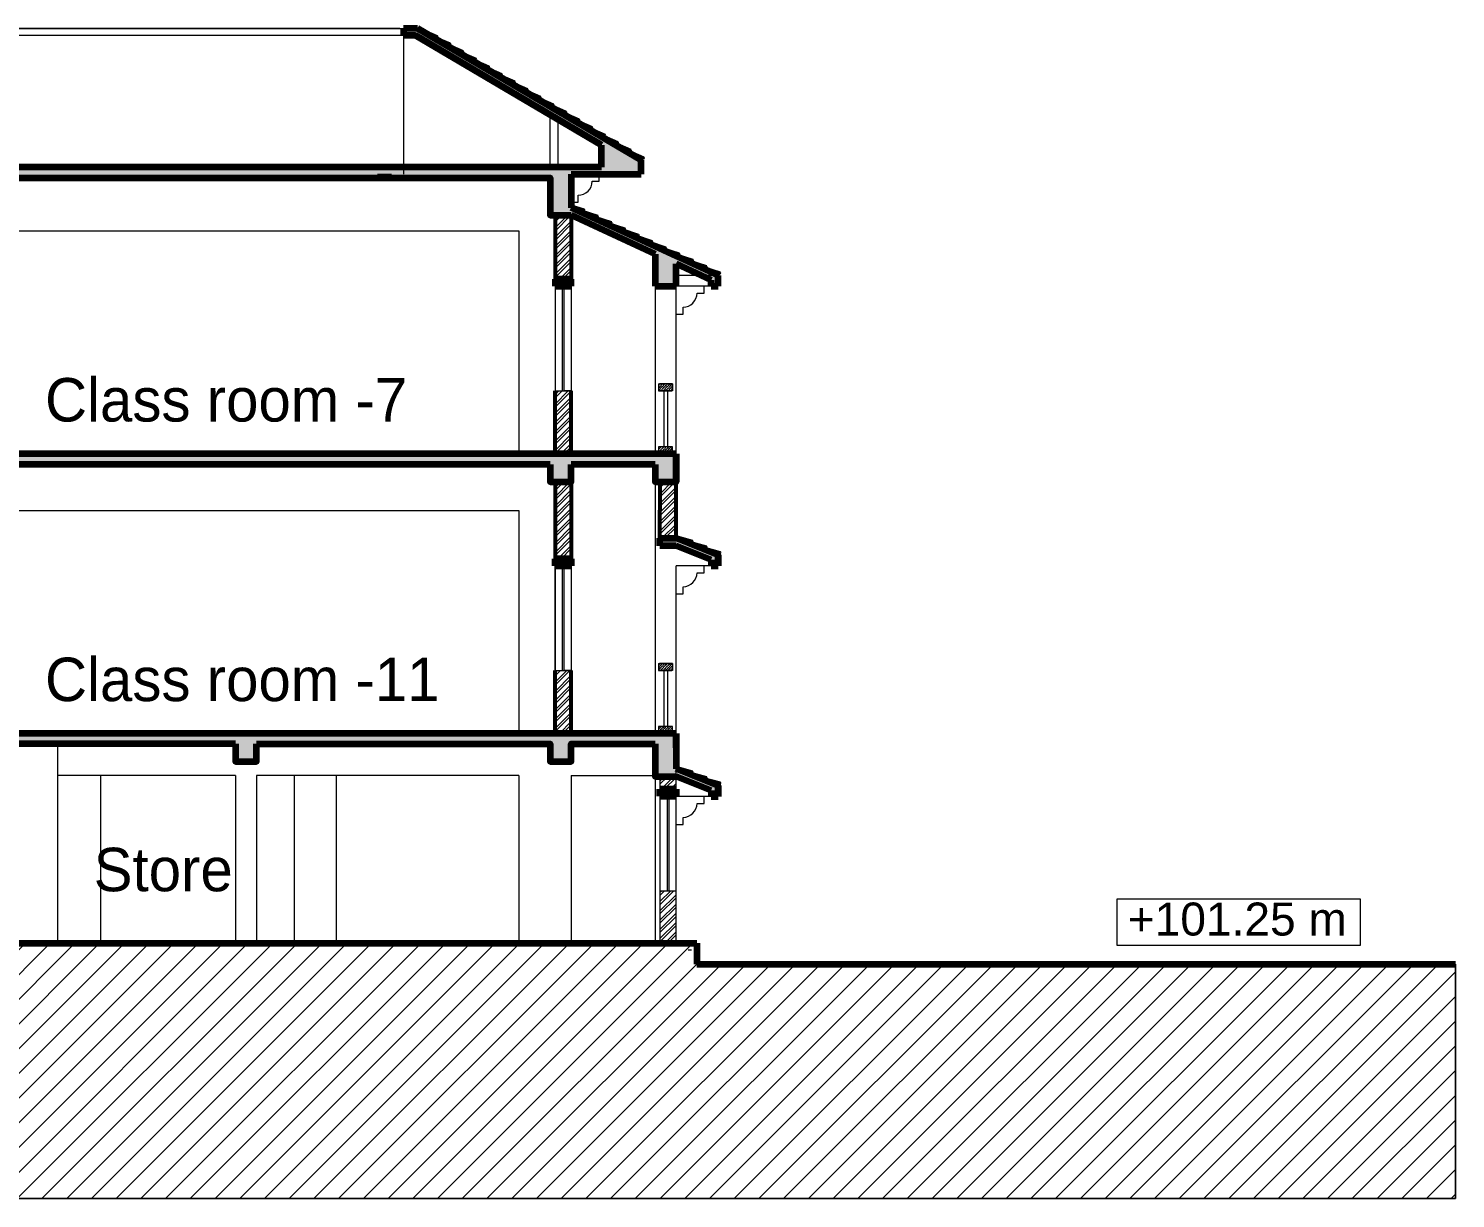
# Model space of a CAD drawing. Header units: millimetres. Extents: x -73373 to 66860, y 1067 to 86496.
# Drawn here: x 46454 to 66860, y 67767 to 84506 of the extents above; entities that cross this region are included whole.
import ezdxf

# ---------------------------------------------------------------- set-up
doc = ezdxf.new("R2010")
doc.units = ezdxf.units.MM
doc.header["$LTSCALE"] = 500
doc.layers.get('0').update_dxf_attribs({"lineweight": 18})
for name, color, linetype, lineweight, true_color in [('FURNIT', 7, 'Continuous', 13, 0x848484), ('hatch', 7, 'Continuous', 5, 0x992600), ('wall', 7, 'Continuous', 13, 0x848484)]:
    doc.layers.add(name, color=color, linetype=linetype, lineweight=lineweight, true_color=true_color)
doc.styles.add('textstyle219', font='')
doc.styles.add('textstyle220', font='')
doc.styles.add('textstyle227', font='')
doc.styles.add('textstyle228', font='')
doc.styles.get('textstyle219').set_extended_font_data('SuperFrench')
doc.styles.get('textstyle220').set_extended_font_data('SuperFrench')
doc.styles.get('textstyle227').set_extended_font_data('SuperFrench')
doc.styles.get('textstyle228').set_extended_font_data('SuperFrench')
pattern_1 = [(45, (-2001221.11, 497917.55), (-66.2912607, 66.2912607), []), (45, (-2001176.92, 497917.55), (-66.2912607, 66.2912607), [])]

msp = doc.modelspace()

# ---------------------------------------------------------------- hatches: boundary and pattern name
at = {"linetype": 'Continuous', "lineweight": 20, "true_color": 0xcc0066}
h = msp.add_hatch(dxfattribs=at)
h.set_pattern_fill('ANSI31', color=232, scale=10, style=0, pattern_type=0)
h.set_pattern_definition([(45, (-2064117.3512, 423275.3485), (-0.8838834765, 0.8838834765), [])])
h.paths.add_polyline_path([(38615, 80820), (38715, 80820), (38715, 80906), (39215, 81155), (39215, 80820), (39515, 80820), (39515, 81303), (41755, 82411), (41755, 82020), (42055, 82020), (42055, 82370), (53914, 82370), (53914, 81835), (54214, 81835), (55414, 81278), (55414, 80821), (55714, 80821), (55714, 81139), (56214, 80907), (56214, 80820), (56314, 80820), (56314, 80970), (54214, 81942), (54214, 82420), (55214, 82420), (55214, 82620), (52014, 84506), (51814, 84506), (51814, 84406), (51987, 84406), (54648, 82838), (54648, 82520), (42055, 82520), (42055, 82559), (43773, 83409), (43773, 83320), (44003, 83320), (44003, 83520), (43773, 83520), (38615, 80970)], flags=0)
for points in [[(54214, 80920), (53985, 80920), (53985, 80820), (54214, 80820)], [(39255, 78420), (55714, 78420), (55714, 78020), (55414, 78020), (55414, 78270), (54215, 78270), (54214, 78020), (53914, 78020), (53914, 78270), (42055, 78270), (42055, 78020), (41755, 78022), (41754, 78270), (39556, 78270), (39556, 78020), (39255, 78022)], [(55714, 77213), (55484, 77213), (55484, 77105), (55714, 77105), (56214, 76903), (56214, 76820), (56314, 76820), (56314, 76970), (55900, 77138), (55899, 77138), (55899, 77139)], [(54215, 76920), (53985, 76920), (53985, 76820), (54215, 76820)], [(39255, 74420), (55714, 74421), (55714, 73915), (56314, 73670), (56314, 73520), (56214, 73520), (56214, 73603), (55714, 73806), (55414, 73806), (55414, 74270), (54215, 74268), (54215, 74022), (53914, 74022), (53914, 74270), (49714, 74265), (49714, 74020), (49414, 74020), (49414, 74270), (42055, 74270), (42055, 74020), (41754, 74020), (41754, 74270), (39254, 74270)], [(55715, 73621), (55485, 73621), (55485, 73521), (55715, 73521)]]:
    msp.add_hatch(color=232, dxfattribs=at).paths.add_polyline_path(points, flags=0)
at = {"linetype": 'Continuous', "lineweight": 20, "true_color": 0xcc3300}
h = msp.add_hatch(dxfattribs=at)
h.set_pattern_fill('ANSI36', color=22, scale=200, style=0, pattern_type=0)
h.set_pattern_definition([(45, (-2189919.162, 703491.675), (13.25825215, 48.6135912), [62.5, -12.5, 0, -12.5])])
h.paths.add_polyline_path([(55465, 79421), (55665, 79421), (55665, 79321), (55465, 79321)], flags=0)
h.paths.add_polyline_path([(55465, 78521), (55665, 78521), (55665, 78421), (55465, 78421)], flags=0)
h = msp.add_hatch(dxfattribs=at)
h.set_pattern_fill('ANSI31', color=22, scale=2000, style=0, pattern_type=0)
h.set_pattern_definition([(45, (-2213231.94, 703491.2), (-176.776695, 176.776695), [])])
h.paths.add_polyline_path([(-1756, 77520), (3718, 77520), (3718, 78420), (21474, 78420), (21474, 77520), (30955, 75820), (30955, 75920), (31454, 75920), (31454, 75770), (31854, 75770), (31854, 75620), (32254, 75620), (32254, 75470), (32654, 75470), (32654, 75320), (33054, 75320), (33054, 75170), (34254, 75170), (34254, 75020), (34654, 75020), (34654, 74870), (35054, 74870), (35054, 74720), (35454, 74720), (35454, 74570), (35854, 74570), (35854, 74420), (36254, 74420), (36254, 74270), (39254, 74270), (39254, 71420), (56009, 71420), (56009, 71120), (66860, 71120), (66860, 67767), (35871, 67767), (35871, 71974), (21650, 71974), (21650, 73395), (-1756, 73395)], flags=0)
h = msp.add_hatch(dxfattribs=at)
h.set_pattern_fill('ANSI36', color=22, scale=200, style=0, pattern_type=0)
h.set_pattern_definition([(45, (-2189919.162, 699492.138), (13.25825215, 48.6135912), [62.5, -12.5, 0, -12.5])])
h.paths.add_polyline_path([(55465, 75421), (55665, 75421), (55665, 75321), (55465, 75321)], flags=0)
h.paths.add_polyline_path([(55465, 74521), (55665, 74521), (55665, 74421), (55465, 74421)], flags=0)
at = {"layer": 'hatch', "linetype": 'Continuous', "true_color": 0xcc6600}
h = msp.add_hatch(dxfattribs=at)
h.set_pattern_fill('ANSI32', color=32, scale=250, style=0, pattern_type=0)
h.set_pattern_definition(pattern_1)
h.paths.add_polyline_path([(53984, 81835), (54214, 81835), (54214, 80920), (53984, 80920)], flags=0)
h.paths.add_polyline_path([(53984, 79320), (54214, 79320), (54214, 78420), (53984, 78420)], flags=0)
h = msp.add_hatch(dxfattribs=at)
h.set_pattern_fill('ANSI32', color=32, scale=250, style=0, pattern_type=0)
h.set_pattern_definition(pattern_1)
h.paths.add_polyline_path([(54214, 78020), (53984, 78020), (53984, 76920), (54214, 76920)], flags=0)
h.paths.add_polyline_path([(54214, 75321), (54115, 75321), (53984, 75321), (53984, 74421), (54214, 74421)], flags=0)
h = msp.add_hatch(dxfattribs=at)
h.set_pattern_fill('ANSI32', color=32, scale=250, style=0, pattern_type=0)
h.set_pattern_definition(pattern_1)
h.paths.add_polyline_path([(55485, 78020), (55714, 78020), (55714, 77213), (55485, 77213)], flags=0)
h = msp.add_hatch(dxfattribs=at)
h.set_pattern_fill('ANSI32', color=32, scale=250, style=0, pattern_type=0)
h.set_pattern_definition(pattern_1)
h.paths.add_polyline_path([(55714, 73800), (55484, 73800), (55484, 73621), (55714, 73621), (55714, 73620)], flags=0)
h.paths.add_polyline_path([(55714, 72170), (55614, 72170), (55484, 72170), (55484, 71420), (55714, 71420)], flags=0)

# ---------------------------------------------------------------- linework, layer by layer
at = {"color": 230, "linetype": 'Continuous', "lineweight": 90, "true_color": 0xff007f}
for p, q in [((52014, 84506), (51814, 84506)), ((52014, 84506), (51814, 84506)), ((51814, 84506), (51814, 84406)), ((54648, 82520), (54648, 82838, 98274)), ((49755, 82520), (42055, 82520)), ((54648, 82520), (49755, 82520, 227475)), ((55214, 82420), (55214, 82620)), ((54214, 82420), (54214, 81942)), ((54214, 82420), (55214, 82420)), ((55414, 81278), (54214, 81835, 151650)), ((55414, 81278), (55414, 80821)), ((56214, 80907), (55714, 81139)), ((55714, 80820), (55714, 81139)), ((54214, 80920), (53985, 80920)), ((53985, 80920), (53985, 80820)), ((53985, 80820), (54214, 80820)), ((54214, 80820), (54214, 80920)), ((55414, 80821), (55714, 80820)), ((56214, 80820), (56214, 80907)), ((56214, 80820), (56314, 80820)), ((56314, 80820), (56314, 80970)), ((55714, 78420), (39255, 78420)), ((55714, 78420), (55714, 78420)), ((55714, 78420), (55714, 78420)), ((55714, 78420), (55714, 78420)), ((55714, 78420), (55714, 78020)), ((53914, 78270), (42055, 78270)), ((55414, 78270), (54214, 78270)), ((55484, 77105), (55484, 77213)), ((55484, 77213), (55714, 77213)), ((55714, 77105), (55484, 77105)), ((56314, 76820), (56314, 76970)), ((56314, 76970), (56314, 76820)), ((53984, 76820), (53984, 76920)), ((53984, 76920), (54215, 76920)), ((54215, 76820), (53984, 76820)), ((54214, 76920), (53985, 76920)), ((53985, 76820), (54214, 76820)), ((54215, 76920), (54215, 76820)), ((56214, 76903), (56214, 76820)), ((56214, 76820), (56314, 76820)), ((55714, 74420), (39255, 74420)), ((49714, 74420), (49714, 74420)), ((55714, 74420), (55714, 74421)), ((55714, 74420), (55714, 74421)), ((55714, 74213), (55714, 74420)), ((55714, 74420), (55714, 74213)), ((55714, 74420), (55714, 74420)), ((49414, 74270), (42055, 74270)), ((49414, 74270), (49414, 74270)), ((49714, 74020), (49714, 74270)), ((49714, 74020), (49714, 74270)), ((53914, 74270), (53914, 74270)), ((54215, 74020), (54215, 74270)), ((54215, 74020), (54215, 74270)), ((55414, 74270), (55414, 74270)), ((55714, 74213), (55714, 73914)), ((56314, 73520), (56314, 73670)), ((56314, 73670), (56314, 73520)), ((55484, 73521), (55484, 73621)), ((55484, 73621), (55715, 73621)), ((55715, 73521), (55484, 73521)), ((55714, 73621), (55485, 73621)), ((55485, 73521), (55714, 73521)), ((55715, 73621), (55715, 73521)), ((56214, 73603), (56214, 73520)), ((56214, 73520), (56314, 73520))]:
    msp.add_line(p, q, dxfattribs=at)
at = {"color": 1, "linetype": 'Continuous', "true_color": 0xff0000}
for p, q in [((51446, 82420), (51646, 82420)), ((54215, 82019), (54214, 82019)), ((55465, 79420), (55652, 79420)), ((55465, 79420), (55465, 79320)), ((55665, 79420), (55477, 79420)), ((55665, 79420), (55665, 79320)), ((55465, 79320), (55652, 79320)), ((55665, 79320), (55477, 79320)), ((55540, 79320), (55540, 78520)), ((55590, 79320), (55540, 79320)), ((55590, 79320), (55590, 78520)), ((55665, 78520), (55465, 78520)), ((55465, 78520), (55465, 78423)), ((55714, 78420), (55514, 78420)), ((55665, 78420), (55665, 78520)), ((55714, 78420), (55714, 78420)), ((54214, 78270), (54215, 78020)), ((55465, 75421), (55652, 75421)), ((55465, 75421), (55465, 75321)), ((55465, 75321), (55652, 75321)), ((55665, 75421), (55477, 75421)), ((55665, 75321), (55477, 75321)), ((55540, 75321), (55540, 74521)), ((55590, 75321), (55540, 75321)), ((55590, 75321), (55590, 74521)), ((55665, 75421), (55665, 75321)), ((55665, 74521), (55465, 74521)), ((55465, 74521), (55465, 74424)), ((55665, 74421), (55665, 74521)), ((49714, 74420), (49714, 74420)), ((49714, 74420), (49714, 74420)), ((55714, 74421), (55514, 74421)), ((55714, 74421), (55714, 74420)), ((49714, 74270), (49714, 74020)), ((49714, 74270), (49714, 74020)), ((54214, 74270), (54214, 74020)), ((55999, 71420), (55824, 71420)), ((55937, 71320), (55887, 71320))]:
    msp.add_line(p, q, dxfattribs=at)
at = {"color": 26, "linetype": 'Continuous', "lineweight": 53, "true_color": 0x7f1f00}
for p, q in [((53984, 81835), (53985, 80920)), ((54214, 81835), (54214, 80920)), ((53984, 78420), (53984, 79320)), ((54214, 78420), (54214, 79320)), ((53984, 78020), (53985, 76920, -151708)), ((54215, 78020), (54214, 76920, -151708)), ((55484, 77213), (55485, 78022)), ((55714, 77213), (55714, 78022)), ((53984, 74420), (53984, 75321)), ((54214, 74420), (54214, 75321))]:
    msp.add_line(p, q, dxfattribs=at)
at = {"linetype": 'Continuous'}
for p, q in [((54090, 79320), (54090, 80820)), ((54115, 79320), (54115, 80820)), ((53985, 79320), (54214, 79320)), ((54214, 79320), (54115, 79320)), ((54090, 75321), (54090, 76820)), ((54115, 75321), (54115, 76820)), ((53985, 75321), (54214, 75321)), ((54214, 75321), (54115, 75321)), ((55590, 72171), (55590, 73521)), ((55615, 72171), (55615, 73521)), ((55485, 72171), (55714, 72171))]:
    msp.add_line(p, q, dxfattribs=at)
at = {"color": 26, "linetype": 'Continuous', "true_color": 0x7f1f00}
msp.add_line((56314, 80970), (55714, 80970), dxfattribs=at)
at = {"color": 230, "linetype": 'Continuous', "lineweight": 90, "true_color": 0xff007f}
for points, elevation in [([(55214, 82620), (52014, 84506), (52014, 84506)], 151650), ([(54648, 82838), (51987, 84406), (51814, 84406)], 151650), ([(41755, 82411), (41755, 82020), (42055, 82020), (42055, 82370), (53914, 82370), (53914, 81835), (54214, 81835)], 151650), ([(56314, 80970), (54214, 81942)], -283), ([(56314, 76970), (56314, 76970), (55714, 77213)], -283), ([(56214, 76903), (55714, 77105)], -283), ([(56314, 73670), (56314, 73670), (55714, 73914)], 30683), ([(56214, 73603), (55714, 73806)], 30683)]:
    msp.add_lwpolyline(points, dxfattribs=dict(at, elevation=elevation))
at = {"color": 1, "linetype": 'Continuous', "true_color": 0xff0000, "elevation": -151708}
for points in [[(54214, 78420), (53914, 78420), (53914, 78420)], [(54214, 78420), (54214, 78420)], [(55470, 78418), (55470, 78418)], [(54214, 74420), (53914, 74420), (53914, 74420)], [(54214, 74420), (54214, 74420)], [(55470, 74418), (55470, 74419)]]:
    msp.add_lwpolyline(points, dxfattribs=at)
at = {"color": 230, "linetype": 'Continuous', "lineweight": 90, "true_color": 0xff007f}
for points in [[(55414, 78270), (55414, 78020), (55714, 78020), (55714, 78420)], [(55714, 78420), (55714, 78420)], [(53914, 78270), (53914, 78020), (54215, 78020), (54215, 78270)], [(49714, 74420), (49414, 74420), (49414, 74420)], [(49714, 74420), (49414, 74420), (49414, 74420)], [(49714, 74420), (49714, 74420)], [(49714, 74420), (49714, 74420)], [(55714, 74420), (55714, 74421)], [(49414, 74270), (49414, 74020), (49714, 74020), (49714, 74270)], [(49414, 74270), (49414, 74020), (49714, 74020), (49714, 74270)], [(49714, 74270), (53914, 74270), (53914, 74020), (54214, 74020), (54214, 74270), (55414, 74270)], [(53914, 74270), (53914, 74020), (54215, 74020), (54215, 74270)], [(55414, 74270), (55414, 73806), (55714, 73806), (55714, 73806)]]:
    msp.add_lwpolyline(points, dxfattribs=at)
at = {"layer": 'FURNIT', "color": 32, "linetype": 'Continuous', "true_color": 0xcc6600}
for p, q in [((51764, 84506), (37534, 84506)), ((54514, 82320), (54614, 82320)), ((54614, 82320), (54614, 82420)), ((54314, 82020), (54314, 82120)), ((54214, 82020), (54314, 82020)), ((56314, 80820), (55714, 80820)), ((56114, 80720), (56114, 80820)), ((56014, 80720), (56114, 80720)), ((55714, 80420), (55814, 80420)), ((55814, 80420), (55814, 80520)), ((56314, 76820), (55714, 76820)), ((56114, 76720), (56114, 76820)), ((56014, 76720), (56114, 76720)), ((55714, 76420), (55814, 76420)), ((55814, 76420), (55814, 76520)), ((49414, 73820), (46869, 73820)), ((53465, 73820), (49714, 73820)), ((54215, 73820), (55414, 73820)), ((56114, 73420), (56114, 73520)), ((56014, 73420), (56114, 73420)), ((55714, 73120), (55814, 73120)), ((55814, 73120), (55814, 73220))]:
    msp.add_line(p, q, dxfattribs=at)
at = {"layer": 'FURNIT', "color": 2, "linetype": 'Continuous', "true_color": 0xffff00}
msp.add_line((55715, 73521), (55485, 73521), dxfattribs=at)
at = {"layer": 'FURNIT', "color": 32, "linetype": 'Continuous', "true_color": 0xcc6600, "elevation": 30683}
msp.add_lwpolyline([(56314, 73670), (56314, 73670), (55714, 73914)], dxfattribs=at)
at = {"layer": 'FURNIT', "color": 32, "linetype": 'Continuous', "true_color": 0xcc6600}
for centre in [(54314, 82320), (55814, 80720, -109206), (55814, 76720, -109206), (55814, 73420, -109206)]:
    msp.add_arc(centre, 200, 270, 0, dxfattribs=at)
at = {"layer": 'wall', "color": 32, "linetype": 'Continuous', "lineweight": 20, "true_color": 0xcc6600}
for p, q in [((25514, 84506), (52014, 84506)), ((51814, 84506), (51814, 82420)), ((51814, 84406), (25514, 84403, 135)), ((53914, 82520), (53914, 83270)), ((54029, 82520), (54029, 83202)), ((56314, 80970), (54214, 81942)), ((42504, 81609), (53464, 81609)), ((53464, 81609), (53464, 78419)), ((55714, 77213), (55714, 81139)), ((53985, 80820), (53984, 79320)), ((54214, 80820), (54214, 79320)), ((55414, 80821), (55414, 78420)), ((55615, 78420), (55615, 78429)), ((55665, 78420), (55615, 78420)), ((54214, 78270), (54214, 74420)), ((53984, 74420), (53984, 78020)), ((55414, 78020), (55414, 74420)), ((42504, 77609), (53464, 77609)), ((42504, 77609), (53464, 77609)), ((53464, 77609), (53464, 74420)), ((56314, 76970), (56301, 76975, 0)), ((53985, 76820), (53984, 75321)), ((55714, 74213), (55714, 76820)), ((55714, 74420), (55714, 76820)), ((55615, 74421), (55615, 74430)), ((55665, 74421), (55615, 74421)), ((46869, 74270), (46869, 71420)), ((54214, 74270), (54214, 74020)), ((55714, 71420), (55714, 74105)), ((47484, 73820), (47484, 71420)), ((49414, 73820), (49414, 71420)), ((49714, 73820), (49714, 71420)), ((50254, 73820), (50254, 71420)), ((50854, 73820), (50854, 71420)), ((53465, 73820), (53465, 71420)), ((54215, 73820), (54215, 71420)), ((55414, 73820), (55414, 71420, 30683)), ((55714, 73806), (55414, 73806)), ((55484, 73806), (55484, 71420, 30683)), ((56314, 73670), (56301, 73676)), ((55484, 73520), (55484, 72170)), ((55714, 73420), (55714, 73520)), ((56214, 73520), (55714, 73520)), ((55714, 71420), (49714, 71420)), ((66860, 67767), (66860, 71120)), ((35871, 67767), (66860, 67767))]:
    msp.add_line(p, q, dxfattribs=at)
at = {"layer": 'wall', "color": 32, "linetype": 'Continuous', "lineweight": 30, "true_color": 0xcc6600}
for p, q in [((55214, 82620), (55229, 82644)), ((56310, 80972), (56321, 80996)), ((56314, 76970), (56327, 76995)), ((56314, 73670), (56327, 73696))]:
    msp.add_line(p, q, dxfattribs=at)
at = {"layer": 'wall', "color": 7, "linetype": 'Continuous', "lineweight": 120}
for p, q in [((39254, 71420), (56009, 71420, 31233)), ((56009, 71420), (56009, 71120)), ((56009, 71120), (66860, 71120))]:
    msp.add_line(p, q, dxfattribs=at)
at = {"layer": 'wall', "color": 32, "linetype": 'Continuous', "lineweight": 20, "true_color": 0xcc6600}
msp.add_lwpolyline([(42055, 82370), (53914, 82370), (53914, 81835), (54214, 81835), (55414, 81278), (55414, 80821), (55714, 80821), (55714, 81139), (56214, 80907), (56214, 80820), (56314, 80820), (56314, 80970), (54214, 81942), (54214, 82420), (55214, 82420), (55214, 82620), (52014, 84506), (51814, 84506), (51814, 84406), (51987, 84406), (54648, 82838), (54648, 82520), (42055, 82520)], dxfattribs=at)
at = {"layer": 'wall', "color": 32, "linetype": 'Continuous', "lineweight": 30, "true_color": 0xcc6600}
for points, elevation in [([(52060, 84475), (52289, 84374), (52299, 84397), (52070, 84498)], 151650), ([(52245, 84366), (52474, 84266), (52484, 84289), (52255, 84389)], 151650), ([(52429, 84258), (52658, 84157), (52668, 84180), (52439, 84281)], 151650), ([(52614, 84149), (52843, 84049), (52853, 84072), (52624, 84172)], 151650), ([(52798, 84041), (53027, 83940), (53037, 83963), (52808, 84064)], 151650), ([(52983, 83932), (53212, 83832), (53222, 83855), (52993, 83955)], 151650), ([(53167, 83824), (53396, 83723), (53406, 83746), (53177, 83847)], 151650), ([(53352, 83716), (53581, 83615), (53591, 83638), (53362, 83738)], 151650), ([(53536, 83607), (53765, 83506), (53775, 83529), (53547, 83630)], 151650), ([(53721, 83499), (53950, 83398), (53960, 83421), (53731, 83521)], 151650), ([(53906, 83390), (54134, 83289), (54144, 83312), (53916, 83413)], 151650), ([(54090, 83282), (54319, 83181), (54329, 83204), (54100, 83304)], 151650), ([(54275, 83173), (54503, 83072), (54513, 83095), (54285, 83196)], 151650), ([(54459, 83065), (54688, 82964), (54698, 82987), (54469, 83087)], 151650), ([(54644, 82956), (54873, 82855), (54883, 82878), (54654, 82979)], 151650), ([(54828, 82848), (55057, 82747), (55067, 82770), (54838, 82870)], 151650), ([(55013, 82739), (55242, 82638), (55252, 82661), (55023, 82762)], 151650), ([(55899, 73839), (56140, 73773), (56147, 73797), (55906, 73863)], 30683), ([(56098, 73759), (56339, 73693), (56345, 73717), (56104, 73783)], 30683)]:
    msp.add_lwpolyline(points, close=True, dxfattribs=dict(at, elevation=elevation))
for points in [[(54214, 81950), (54393, 81891), (54400, 81915), (54214, 81976)], [(55714, 77215), (55942, 77153), (55948, 77177), (55714, 77241)]]:
    msp.add_lwpolyline(points, dxfattribs=at)
for points in [[(54349, 81879), (54587, 81801), (54595, 81825), (54357, 81903)], [(54543, 81789), (54781, 81711), (54789, 81735), (54551, 81813)], [(54738, 81699), (54975, 81621), (54983, 81645), (54745, 81723)], [(54932, 81609), (55169, 81531), (55177, 81555), (54940, 81633)], [(55126, 81519), (55364, 81441), (55371, 81465), (55134, 81543)], [(55320, 81429), (55558, 81351), (55566, 81375), (55328, 81453)], [(55515, 81339), (55752, 81261), (55760, 81285), (55522, 81363)], [(55709, 81249), (55946, 81171), (55954, 81195), (55717, 81273)], [(55903, 81159), (56141, 81081), (56148, 81105), (55911, 81183)], [(56097, 81069), (56335, 80991), (56343, 81015), (56105, 81093)], [(55899, 77138), (56140, 77072), (56147, 77096), (55906, 77162)], [(56098, 77058), (56339, 76992), (56345, 77016), (56104, 77082)]]:
    msp.add_lwpolyline(points, close=True, dxfattribs=at)
at = {"layer": 'wall', "color": 32, "linetype": 'Continuous', "lineweight": 20, "true_color": 0xcc6600}
for points in [[(39255, 78420), (55714, 78420), (55714, 78022), (55414, 78020), (55414, 78270), (54215, 78270), (54214, 78020), (53914, 78020), (53914, 78270), (42055, 78270), (42055, 78020), (41755, 78022), (41754, 78270), (39556, 78270), (39556, 78020), (39255, 78022)], [(39255, 74420), (55714, 74421), (55714, 73915), (56314, 73670), (56314, 73520), (56214, 73520), (56214, 73603), (55714, 73806), (55414, 73806), (55414, 74270), (54215, 74268), (54215, 74022), (53914, 74022), (53914, 74270), (49714, 74265), (49714, 74020), (49414, 74020), (49414, 74270), (42055, 74270), (42055, 74020), (41754, 74020), (41754, 74270), (39254, 74270)], [(62020, 72053), (65496, 72053), (65496, 71386), (62020, 71386)]]:
    msp.add_lwpolyline(points, close=True, dxfattribs=at)
at = {"layer": 'wall', "color": 32, "linetype": 'Continuous', "lineweight": 30, "true_color": 0xcc6600, "elevation": 30683}
msp.add_lwpolyline([(55714, 73915), (55942, 73853), (55948, 73877), (55714, 73941)], dxfattribs=at)
at = {"layer": 'wall', "color": 32, "linetype": 'Continuous', "true_color": 0xcc6600}
msp.add_lwpolyline([(39254, 71420), (56009, 71420), (56009, 71120), (66860, 71120), (66860, 67767), (35871, 67767)], dxfattribs=at)

# ---------------------------------------------------------------- texts
at = {"color": 7, "attachment_point": 1}
for s, insert, char_height, width, style in [('Class room -7', (46690, 79505), 622.22, 23168.87, 'textstyle219'), ('Class room -11', (46690, 75505), 622.22, 23168.87, 'textstyle220'), ('Store', (47386, 72785), 622.2, 23168.87, 'textstyle228'), ('{\\fArial|b0|i0|c0|p34;\\H1.0833x;\\C256;+101.25 m}', (62174, 72001), 435.56, 16218.21, 'textstyle227')]:
    msp.add_mtext(s, dxfattribs=dict(at, insert=insert, char_height=char_height, width=width, style=style))

doc.saveas('drawing.dxf')
